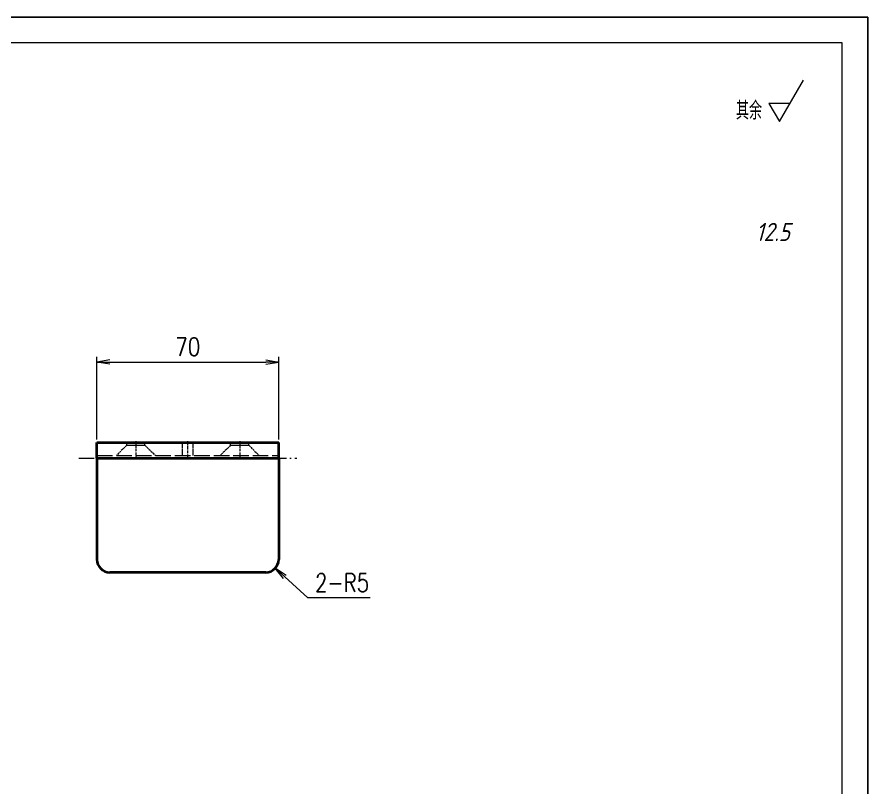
# Model space of a CAD drawing. Header units: millimetres. Extents: x -50143 to 104182, y -50696 to 54072.
# Drawn here: x -42493.8 to -42166.1, y 51458.8 to 51755.8 of the extents above; entities that cross this region are included whole.
import ezdxf
from ezdxf.enums import TextEntityAlignment as Align

# ---------------------------------------------------------------- set-up
doc = ezdxf.new("R2010")
doc.units = ezdxf.units.MM
doc.header["$LTSCALE"] = 0.5
for name, pattern in [('AM_ISO02W050x2', [3.75, 3, -0.75]), ('AM_ISO08W050x2', [9, 6, -0.75, 1.5, -0.75]), ('DASHDOT', [18.5, 12, -3, 0.5, -3]), ('DASHED', [15, 12, -3]), ('DOT2', [0.125, 0, -0.125])]:
    doc.linetypes.add(name, pattern=pattern)
for name, color, linetype, lineweight in [('DIM', 3, 'Continuous', 13), ('中心线', 2, 'AM_ISO08W050x2', 18), ('图框', 7, 'Continuous', 18), ('标注线', 3, 'Continuous', 18), ('粗实线', 7, 'Continuous', 35), ('虚线', 1, 'AM_ISO02W050x2', 18)]:
    doc.layers.add(name, color=color, linetype=linetype, lineweight=lineweight)
doc.layers.add('打印', color=7, linetype='Continuous', lineweight=15, plot=False)
doc.layers.add('打印-禁用', color=7, linetype='Continuous', lineweight=15, plot=False)
doc.styles.add('DIM', font='romans.shx', dxfattribs={"width": 0.8, "bigfont": 'bigfont.shx'})
doc.styles.add('机械长仿宋', font='gbenor.shx', dxfattribs={"height": 1, "bigfont": 'gbcbig.shx'})
doc.dimstyles.new('DEH 1-2$0', dxfattribs={"dimscale": 2, "dimtxt": 3.5, "dimasz": 2.5, "dimexe": 1, "dimexo": 0.625, "dimgap": 1.2, "dimtad": 1, "dimdsep": 46, "dimtxsty": 'DIM', "dimblk": 'OPEN', "dimcen": 0, "dimclrd": 8, "dimclre": 8, "dimclrt": 2, "dimazin": 2, "dimtfac": 0.5, "dimtmove": 0, "dimatfit": 3, "dimldrblk": 'OPEN', "dimfxl": 0, "dimtolj": 2, "dimlwd": 13, "dimlwe": 13, "dimarcsym": 0})
doc.dimstyles.new('DEH 1-2$4', dxfattribs={"dimscale": 2, "dimtxt": 3.5, "dimasz": 2.5, "dimexe": 1, "dimexo": 0.625, "dimgap": 1.2, "dimtad": 1, "dimtoh": 1, "dimdsep": 46, "dimtxsty": 'DIM', "dimblk": 'OPEN', "dimcen": 0, "dimclrd": 8, "dimclre": 8, "dimclrt": 2, "dimazin": 2, "dimtfac": 0.5, "dimtofl": 0, "dimtmove": 0, "dimatfit": 3, "dimldrblk": 'OPEN', "dimfxl": 0, "dimtolj": 2, "dimlwd": 18, "dimlwe": 18, "dimarcsym": 0})

# ---------------------------------------------------------------- blocks, each defined once
blk = doc.blocks.new('GZDEH零件A3图框V01版')
at = {"layer": '图框', "linetype": 'Continuous'}
for p, q in [((3272.49, -1554.46), (2882.49, -1554.46)), ((3272.49, -1832.96), (3272.49, -1554.46))]:
    blk.add_line(p, q, dxfattribs=at)
at = {"layer": '打印-禁用', "linetype": 'Continuous'}
for p, q in [((3277.49, -1549.46), (2857.49, -1549.46)), ((3277.49, -1846.46), (3277.49, -1549.46))]:
    blk.add_line(p, q, dxfattribs=at)
blk = doc.blocks.new('DEH A3')
at = {"layer": '图框'}
blk.add_blockref('GZDEH零件A3图框V01版', (-2857.49, 1846.46), dxfattribs=at)
blk = doc.blocks.new('FINISHER_TR')
at = {"layer": '标注线'}
for p, q in [((0, 0), (4.62, 8)), ((-2.02, 3.5), (0, 0)), ((2.02, 3.5), (-2.02, 3.5))]:
    blk.add_line(p, q, dxfattribs=at)
at = {"layer": '标注线', "color": 2, "style": '机械长仿宋', "oblique": 15}
blk.add_attdef('0.0', text='', height=3.5, dxfattribs=at).set_placement((2.03, -24.04), align=Align.BOTTOM_RIGHT)
blk = doc.blocks.new('其余12.5')
at = {"layer": '标注线'}
blk.add_blockref('FINISHER_TR', (0, 0), dxfattribs=at).add_auto_attribs({'0.0': '12.5'})
at = {"layer": '标注线', "color": 7, "linetype": 'DOT2', "style": '机械长仿宋'}
blk.add_text('其余', height=3.5, dxfattribs=at).set_placement((-8.38, 0.4))
blk = doc.blocks.new('_Open')
at = {"color": 0, "linetype": 'ByBlock', "lineweight": -2}
for p, q in [((-1, 0.167), (0, 0)), ((-1, -0.167), (0, 0)), ((0, 0), (-1, 0))]:
    blk.add_line(p, q, dxfattribs=at)
blk = doc.blocks.new('*D299')
at = {"layer": 'Defpoints', "color": 0, "transparency": 16777216}
for p in [(-42393.02, 51622.91), (-42463.02, 51591.9), (-42393.02, 51591.9)]:
    blk.add_point(p, dxfattribs=at)
at = {"layer": 'DIM', "color": 8, "lineweight": 13, "transparency": 16777216}
for p, q in [((-42463.02, 51593.15), (-42463.02, 51624.91)), ((-42393.02, 51593.15), (-42393.02, 51624.91)), ((-42458.02, 51622.91), (-42398.02, 51622.91))]:
    blk.add_line(p, q, dxfattribs=at)
at = {"layer": 'DIM', "color": 8, "lineweight": 13, "transparency": 16777216, "xscale": 5, "yscale": 5, "zscale": 5, "rotation": 180}
blk.add_blockref('_Open', (-42463.02, 51622.91), dxfattribs=at)
at = {"layer": 'DIM', "color": 8, "lineweight": 13, "transparency": 16777216, "xscale": 5, "yscale": 5, "zscale": 5}
blk.add_blockref('_Open', (-42393.02, 51622.91), dxfattribs=at)
at = {"layer": 'DIM', "color": 2, "transparency": 16777216, "insert": (-42428.02, 51628.81), "char_height": 7, "attachment_point": 5, "style": 'DIM'}
blk.add_mtext('\\A2;70', dxfattribs=at)
blk = doc.blocks.new('*D304')
at = {"layer": 'Defpoints', "color": 0, "transparency": 16777216}
for p in [(-42398.02, 51546.9), (-42394.34, 51543.52)]:
    blk.add_point(p, dxfattribs=at)
at = {"layer": 'DIM', "color": 8, "lineweight": 18, "transparency": 16777216}
for p, q in [((-42381.81, 51532.04), (-42390.65, 51540.15)), ((-42357.81, 51532.04), (-42381.81, 51532.04))]:
    blk.add_line(p, q, dxfattribs=at)
at = {"layer": 'DIM', "color": 8, "lineweight": 18, "transparency": 16777216, "xscale": 5, "yscale": 5, "zscale": 5, "rotation": 137.4902813722462}
blk.add_blockref('_Open', (-42394.34, 51543.52), dxfattribs=at)
at = {"layer": 'DIM', "color": 2, "transparency": 16777216, "insert": (-42368.61, 51537.94), "char_height": 7, "attachment_point": 5, "style": 'DIM'}
blk.add_mtext('\\A2;{\\Fromans,bigfont|c134;2-}R5', dxfattribs=at)

msp = doc.modelspace()

# ---------------------------------------------------------------- linework, layer by layer
at = {"layer": '中心线', "linetype": 'DASHDOT', "ltscale": 0.150012}
for p, q in [((-42448.025, 51592.403), (-42448.025, 51586.403)), ((-42408.025, 51592.403), (-42408.025, 51586.403))]:
    msp.add_line(p, q, dxfattribs=at)
at = {"layer": '中心线', "linetype": 'DASHDOT', "ltscale": 0.15}
msp.add_line((-42428.025, 51586.403), (-42428.025, 51592.403), dxfattribs=at)
at = {"layer": '中心线', "linetype": 'DASHDOT'}
msp.add_line((-42470.025, 51585.903), (-42386.025, 51585.903), dxfattribs=at)
at = {"layer": '打印'}
msp.add_lwpolyline([(-43006.073, 51755.844), (-42166.073, 51755.844), (-42166.073, 51161.844), (-43006.073, 51161.844)], close=True, dxfattribs=at)
at = {"layer": '粗实线', "ltscale": 0.15}
for p, q in [((-42463.025, 51585.903), (-42463.025, 51591.903)), ((-42393.025, 51585.903), (-42393.025, 51591.903))]:
    msp.add_line(p, q, dxfattribs=at)
at = {"layer": '粗实线'}
for p, q in [((-42463.025, 51591.903), (-42393.025, 51591.903)), ((-42463.025, 51585.903), (-42463.025, 51546.903)), ((-42463.025, 51585.903), (-42393.025, 51585.903)), ((-42393.025, 51585.903), (-42393.025, 51546.903)), ((-42398.025, 51541.903), (-42458.025, 51541.903))]:
    msp.add_line(p, q, dxfattribs=at)
for centre, start, end in [((-42458.025, 51546.903), 180, 270), ((-42398.025, 51546.903), 270, 360)]:
    msp.add_arc(centre, 5, start, end, dxfattribs=at)
at = {"layer": '虚线', "linetype": 'DASHED', "ltscale": 0.141421}
for p, q in [((-42451.525, 51590.903), (-42455.525, 51586.903)), ((-42451.525, 51590.903), (-42455.525, 51586.903)), ((-42444.525, 51590.903), (-42440.525, 51586.903)), ((-42444.525, 51590.903), (-42440.525, 51586.903)), ((-42411.525, 51590.903), (-42415.525, 51586.903)), ((-42411.525, 51590.903), (-42415.525, 51586.903)), ((-42404.525, 51590.903), (-42400.525, 51586.903)), ((-42404.525, 51590.903), (-42400.525, 51586.903))]:
    msp.add_line(p, q, dxfattribs=at)
at = {"layer": '虚线', "linetype": 'DASHED', "ltscale": 0.025}
for p, q in [((-42451.525, 51590.903), (-42451.525, 51591.903)), ((-42451.525, 51590.903), (-42451.525, 51591.903)), ((-42444.525, 51590.903), (-42444.525, 51591.903)), ((-42444.525, 51590.903), (-42444.525, 51591.903)), ((-42411.525, 51590.903), (-42411.525, 51591.903)), ((-42411.525, 51590.903), (-42411.525, 51591.903)), ((-42404.525, 51590.903), (-42404.525, 51591.903)), ((-42404.525, 51590.903), (-42404.525, 51591.903))]:
    msp.add_line(p, q, dxfattribs=at)
at = {"layer": '虚线', "linetype": 'DASHED', "ltscale": 0.164278}
for p, q in [((-42451.525, 51590.903), (-42444.953, 51590.903)), ((-42411.525, 51590.903), (-42404.953, 51590.903))]:
    msp.add_line(p, q, dxfattribs=at)
at = {"layer": '虚线', "linetype": 'DASHED', "ltscale": 0.164288}
for p, q in [((-42451.525, 51590.903), (-42444.953, 51590.903)), ((-42451.096, 51590.903), (-42444.525, 51590.903)), ((-42451.096, 51590.903), (-42444.525, 51590.903)), ((-42411.525, 51590.903), (-42404.953, 51590.903)), ((-42411.096, 51590.903), (-42404.525, 51590.903)), ((-42411.096, 51590.903), (-42404.525, 51590.903))]:
    msp.add_line(p, q, dxfattribs=at)
at = {"layer": '虚线', "linetype": 'DASHED', "ltscale": 0.125}
for p, q in [((-42430.092, 51586.903), (-42430.092, 51591.903)), ((-42430.092, 51586.903), (-42430.092, 51591.903)), ((-42425.958, 51586.903), (-42425.958, 51591.903)), ((-42425.958, 51586.903), (-42425.958, 51591.903))]:
    msp.add_line(p, q, dxfattribs=at)
at = {"layer": '虚线', "linetype": 'DASHED'}
for p, q in [((-42463.025, 51586.903), (-42393.025, 51586.903)), ((-42463.025, 51585.903), (-42393.025, 51585.903)), ((-42463.025, 51585.903), (-42393.025, 51585.903)), ((-42463.025, 51585.903), (-42393.025, 51585.903))]:
    msp.add_line(p, q, dxfattribs=at)

# ---------------------------------------------------------------- block references
at = {"layer": '图框', "xscale": 2, "yscale": 2, "zscale": 2}
msp.add_blockref('DEH A3', (-43006.073, 51161.844), dxfattribs=at)
at = {"layer": '标注线', "xscale": 2, "yscale": 2, "zscale": 2}
msp.add_blockref('其余12.5', (-42200.186, 51715.529), dxfattribs=at)

# ---------------------------------------------------------------- dimensions: what is measured, and where the dimension line sits
at = {"layer": 'DIM'}
dim = msp.add_linear_dim(base=(-42393.025, 51622.907), p1=(-42463.025, 51591.903), p2=(-42393.025, 51591.903), dimstyle='DEH 1-2$0', dxfattribs=at)
dim.commit()
dim.dimension.update_dxf_attribs({"geometry": '*D299', "text_midpoint": (-42428.025, 51628.807)})
dim = msp.add_radius_dim(center=(-42398.025, 51546.903), mpoint=(-42394.339, 51543.525), text='{\\Fromans,bigfont|c134;2-}<>', dimstyle='DEH 1-2$4', dxfattribs=at)
dim.commit()
dim.dimension.update_dxf_attribs({"geometry": '*D304', "text_midpoint": (-42368.607, 51537.937)})

doc.saveas('drawing.dxf')
